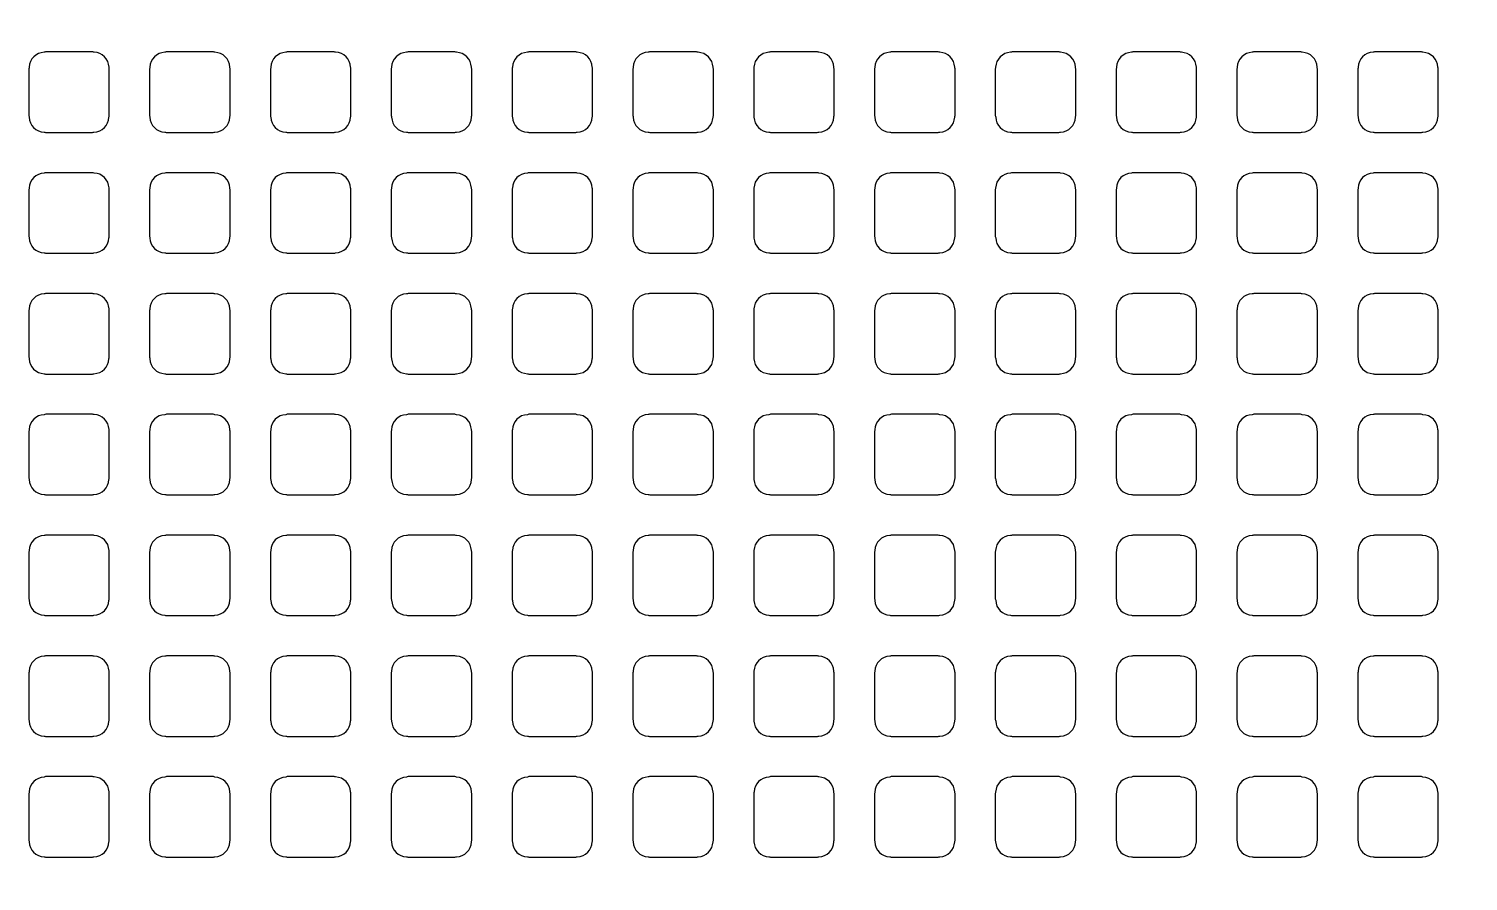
# Model space of a CAD drawing. Extents: x 0 to 248, y 0 to 175.
# Drawn here: x 88.997 to 90.812, y 139.729 to 140.804 of the extents above; entities that cross this region are included whole.
import ezdxf

# ---------------------------------------------------------------- set-up
doc = ezdxf.new("R2010")
doc.units = 0
doc.layers.add('gbr-dxf', color=7, linetype='Continuous')

msp = doc.modelspace()

# ---------------------------------------------------------------- linework, layer by layer
at = {"layer": 'gbr-dxf', "linetype": 'Continuous'}
for points in [[(89.1595, 143.3421), (90.7355, 141.766, -0.008796), (90.7372, 141.7644, -0.121203), (92.2687, 139.2299, -0.018451), (92.2702, 139.2246, -0.064075), (92.4499, 137.8593, -0.053804), (92.4513, 137.843), (92.4513, 132.3047, -0.007914)], [(92.2989, 132.3067), (92.2989, 137.8311, -0.053095), (92.2976, 137.8471, 0.064692), (92.1226, 139.1867, 0.121202), (90.6277, 141.6583, -0.008636), (90.6261, 141.6599), (89.0545, 143.2315, -0.013659)], [(90.0561, 142.05), (90.5258, 141.5804), (90.526, 141.5801), (90.5378, 141.5683, -0.015153), (90.5388, 141.5673, -0.049411), (91.278, 140.6646, -0.015167), (91.2787, 140.6634, -0.044505), (91.7812, 139.7398, -0.034066), (91.7827, 139.7368, -0.026409), (92.0002, 139.1512, -0.024232), (92.0008, 139.149, -0.038163), (92.1418, 138.3821, -0.027081), (92.1421, 138.3795, -0.011465), (92.1613, 138.1459, -0.02516), (92.1615, 138.1435, -0.014496), (92.1703, 137.8472, -0.020601), (92.1704, 137.8453), (92.1704, 137.8452, -0.012792), (92.1703, 137.8441, 0.025204), (92.1715, 137.8238, -0.038327), (92.1716, 137.82), (92.1716, 137.7219)]]:
    msp.add_lwpolyline(points, format="xyb", dxfattribs=at)
for points in [[(88.9966, 140.6944, -0.095462), (88.997, 140.6926, 0.393729), (89.0159, 140.6737, -0.09841), (89.0178, 140.6733), (89.077, 140.6733, -0.095462), (89.0788, 140.6737, 0.393729), (89.0977, 140.6925, -0.101678), (89.0982, 140.6945), (89.0982, 140.7538, -0.092621), (89.0978, 140.7556, 0.393729), (89.0789, 140.7745, -0.088868), (89.0772, 140.7748), (89.0177, 140.7748, -0.092621), (89.0159, 140.7744, 0.393729), (88.9971, 140.7556, -0.09841), (88.9966, 140.7537)], [(89.149, 140.6944, -0.095462), (89.1494, 140.6925, 0.393729), (89.1683, 140.6737, -0.095482), (89.1701, 140.6733), (89.2293, 140.6733, -0.104567), (89.2313, 140.6737, 0.393729), (89.2502, 140.6926, -0.088868), (89.2506, 140.6943), (89.2506, 140.7538, -0.092621), (89.2502, 140.7556, 0.393729), (89.2313, 140.7744, -0.092282), (89.2295, 140.7748), (89.1701, 140.7748, -0.095462), (89.1683, 140.7744, 0.393729), (89.1494, 140.7555, -0.09841), (89.149, 140.7536)], [(89.3014, 140.6945, -0.101214), (89.3018, 140.6926, 0.393729), (89.3207, 140.6737, -0.09841), (89.3226, 140.6733), (89.3818, 140.6733, -0.095462), (89.3836, 140.6737, 0.393729), (89.4025, 140.6925, -0.107228), (89.403, 140.6946), (89.403, 140.7537, -0.098843), (89.4026, 140.7556, 0.393729), (89.3837, 140.7745, -0.088868), (89.382, 140.7748), (89.3225, 140.7748, -0.092621), (89.3207, 140.7744, 0.393729), (89.3019, 140.7556, -0.104195), (89.3014, 140.7536)], [(89.4538, 140.6945, -0.098843), (89.4543, 140.6926, 0.393729), (89.4731, 140.6737, -0.104195), (89.4752, 140.6733), (89.5341, 140.6733, -0.101214), (89.5361, 140.6737, 0.393729), (89.555, 140.6926, -0.09841), (89.5554, 140.6945), (89.5554, 140.7536, -0.101214), (89.5549, 140.7555, 0.393729), (89.5361, 140.7744, -0.095482), (89.5342, 140.7748), (89.475, 140.7748, -0.098843), (89.4731, 140.7744, 0.393729), (89.4542, 140.7555, -0.088868), (89.4538, 140.7538)], [(89.6062, 140.6943, -0.092621), (89.6066, 140.6925, 0.393729), (89.6255, 140.6737, -0.095482), (89.6273, 140.6733), (89.6865, 140.6733, -0.104567), (89.6885, 140.6737, 0.393729), (89.7074, 140.6926, -0.092282), (89.7078, 140.6944), (89.7078, 140.7537, -0.095462), (89.7074, 140.7556, 0.393729), (89.6885, 140.7744, -0.092282), (89.6867, 140.7748), (89.6273, 140.7748, -0.095462), (89.6255, 140.7744, 0.393729), (89.6066, 140.7555, -0.095482), (89.6062, 140.7537)], [(89.7586, 140.6945, -0.101214), (89.7591, 140.6926, 0.393729), (89.7779, 140.6737, -0.101678), (89.7799, 140.6733), (89.839, 140.6733, -0.098843), (89.8409, 140.6737, 0.393729), (89.8597, 140.6926, -0.095482), (89.8602, 140.6944), (89.8602, 140.7536, -0.098843), (89.8597, 140.7555, 0.393729), (89.8408, 140.7744, -0.09841), (89.8389, 140.7748), (89.7797, 140.7748, -0.089302), (89.7779, 140.7745, 0.393729), (89.7591, 140.7556, -0.104195), (89.7586, 140.7536)], [(89.911, 140.6944, -0.098843), (89.9114, 140.6925, 0.393729), (89.9303, 140.6737, -0.095482), (89.9321, 140.6733), (89.9913, 140.6733, -0.104567), (89.9933, 140.6737, 0.393729), (90.0122, 140.6926, -0.09841), (90.0126, 140.6945), (90.0126, 140.7536, -0.101214), (90.0122, 140.7556, 0.393729), (89.9933, 140.7744, -0.092282), (89.9915, 140.7748), (89.9321, 140.7748, -0.095462), (89.9303, 140.7744, 0.393729), (89.9114, 140.7555, -0.101678), (89.911, 140.7536)], [(90.0634, 140.6943, -0.089302), (90.0638, 140.6925, 0.393729), (90.0827, 140.6737, -0.095482), (90.0845, 140.6733), (90.1437, 140.6733, -0.104567), (90.1457, 140.6737, 0.393729), (90.1646, 140.6926, -0.095482), (90.165, 140.6945), (90.165, 140.7537, -0.098843), (90.1646, 140.7556, 0.393729), (90.1457, 140.7744, -0.092282), (90.1439, 140.7748), (90.0845, 140.7748, -0.095462), (90.0827, 140.7744, 0.393729), (90.0638, 140.7555, -0.092282), (90.0634, 140.7538)], [(90.2158, 140.6946, -0.101214), (90.2163, 140.6926, 0.393729), (90.2351, 140.6737, -0.104195), (90.2372, 140.6733), (90.2961, 140.6733, -0.101214), (90.2981, 140.6737, 0.393729), (90.317, 140.6926, -0.095482), (90.3174, 140.6944), (90.3174, 140.7536, -0.098843), (90.3169, 140.7555, 0.393729), (90.2981, 140.7744, -0.095482), (90.2962, 140.7748), (90.237, 140.7748, -0.098843), (90.2351, 140.7744, 0.393729), (90.2162, 140.7555, -0.092282), (90.2158, 140.7537)], [(90.3682, 140.6944, -0.095462), (90.3686, 140.6925, 0.393729), (90.3875, 140.6737, -0.095482), (90.3893, 140.6733), (90.4485, 140.6733, -0.104567), (90.4505, 140.6737, 0.393729), (90.4694, 140.6926, -0.088868), (90.4698, 140.6943), (90.4698, 140.7538, -0.092621), (90.4694, 140.7556, 0.393729), (90.4505, 140.7744, -0.092282), (90.4487, 140.7748), (90.3893, 140.7748, -0.095462), (90.3875, 140.7744, 0.393729), (90.3686, 140.7555, -0.09841), (90.3682, 140.7536)], [(90.5206, 140.6944, -0.098843), (90.521, 140.6925, 0.393729), (90.5399, 140.6737, -0.095482), (90.5417, 140.6733), (90.6009, 140.6733, -0.104567), (90.6029, 140.6737, 0.393729), (90.6218, 140.6926, -0.09841), (90.6222, 140.6945), (90.6222, 140.7536, -0.101214), (90.6218, 140.7556, 0.393729), (90.6029, 140.7744, -0.092282), (90.6011, 140.7748), (90.5417, 140.7748, -0.095462), (90.5399, 140.7744, 0.393729), (90.521, 140.7555, -0.101678), (90.5206, 140.7536)], [(90.673, 140.6944, -0.095462), (90.6735, 140.6926, 0.393729), (90.6923, 140.6737, -0.101678), (90.6943, 140.6733), (90.7534, 140.6733, -0.098843), (90.7553, 140.6737, 0.393729), (90.7741, 140.6926, -0.101678), (90.7746, 140.6945), (90.7746, 140.7535, -0.104567), (90.7741, 140.7555, 0.393729), (90.7552, 140.7744, -0.09841), (90.7533, 140.7748), (90.6941, 140.7748, -0.089302), (90.6923, 140.7745, 0.393729), (90.6735, 140.7556, -0.09841), (90.673, 140.7537)], [(88.9966, 140.542, -0.095462), (88.997, 140.5402, 0.393729), (89.0159, 140.5213, -0.095482), (89.0177, 140.5209), (89.0771, 140.5209, -0.092621), (89.0788, 140.5213, 0.393729), (89.0977, 140.5401, -0.101678), (89.0982, 140.5421), (89.0982, 140.6014, -0.092621), (89.0978, 140.6032, 0.393729), (89.0789, 140.6221, -0.092282), (89.0771, 140.6225), (89.0178, 140.6225, -0.095462), (89.0159, 140.622, 0.393729), (88.9971, 140.6032, -0.09841), (88.9966, 140.6013)], [(89.149, 140.542, -0.095462), (89.1494, 140.5401, 0.393729), (89.1683, 140.5213, -0.092282), (89.1701, 140.5209), (89.2294, 140.5209, -0.101214), (89.2313, 140.5213, 0.393729), (89.2502, 140.5402, -0.088868), (89.2506, 140.5419), (89.2506, 140.6014, -0.092621), (89.2502, 140.6032, 0.393729), (89.2313, 140.622, -0.095482), (89.2294, 140.6225), (89.1702, 140.6225, -0.098843), (89.1683, 140.622, 0.393729), (89.1494, 140.6031, -0.09841), (89.149, 140.6012)], [(89.3014, 140.5421, -0.101214), (89.3018, 140.5402, 0.393729), (89.3207, 140.5213, -0.095482), (89.3225, 140.5209), (89.3819, 140.5209, -0.092621), (89.3836, 140.5213, 0.393729), (89.4025, 140.5401, -0.107228), (89.403, 140.5422), (89.403, 140.6013, -0.098843), (89.4026, 140.6032, 0.393729), (89.3837, 140.6221, -0.092282), (89.3819, 140.6225), (89.3226, 140.6225, -0.095462), (89.3207, 140.622, 0.393729), (89.3019, 140.6032, -0.104195), (89.3014, 140.6012)], [(89.4538, 140.5421, -0.098843), (89.4543, 140.5402, 0.393729), (89.4731, 140.5213, -0.101678), (89.4751, 140.5209), (89.5342, 140.5209, -0.098843), (89.5361, 140.5213, 0.393729), (89.555, 140.5402, -0.09841), (89.5554, 140.5421), (89.5554, 140.6012, -0.101214), (89.5549, 140.6031, 0.393729), (89.5361, 140.622, -0.09841), (89.5342, 140.6225), (89.475, 140.6225, -0.101214), (89.4731, 140.622, 0.393729), (89.4542, 140.6031, -0.088868), (89.4538, 140.6014)], [(89.6062, 140.5419, -0.092621), (89.6066, 140.5401, 0.393729), (89.6255, 140.5213, -0.092282), (89.6273, 140.5209), (89.6866, 140.5209, -0.101214), (89.6885, 140.5213, 0.393729), (89.7074, 140.5402, -0.092282), (89.7078, 140.542), (89.7078, 140.6013, -0.095462), (89.7074, 140.6032, 0.393729), (89.6885, 140.622, -0.095482), (89.6866, 140.6225), (89.6274, 140.6225, -0.098843), (89.6255, 140.622, 0.393729), (89.6066, 140.6031, -0.095482), (89.6062, 140.6013)], [(89.7586, 140.5421, -0.101214), (89.7591, 140.5402, 0.393729), (89.7779, 140.5213, -0.09841), (89.7798, 140.5209), (89.839, 140.5209, -0.095462), (89.8409, 140.5213, 0.393729), (89.8597, 140.5402, -0.095482), (89.8602, 140.542), (89.8602, 140.6012, -0.098843), (89.8597, 140.6031, 0.393729), (89.8408, 140.622, -0.101678), (89.8389, 140.6225), (89.7797, 140.6225, -0.092621), (89.7779, 140.6221, 0.393729), (89.7591, 140.6032, -0.104195), (89.7586, 140.6012)], [(89.911, 140.542, -0.098843), (89.9114, 140.5401, 0.393729), (89.9303, 140.5213, -0.092282), (89.9321, 140.5209), (89.9914, 140.5209, -0.101214), (89.9933, 140.5213, 0.393729), (90.0122, 140.5402, -0.09841), (90.0126, 140.5421), (90.0126, 140.6012, -0.101214), (90.0122, 140.6032, 0.393729), (89.9933, 140.622, -0.095482), (89.9914, 140.6225), (89.9322, 140.6225, -0.098843), (89.9303, 140.622, 0.393729), (89.9114, 140.6031, -0.101678), (89.911, 140.6012)], [(90.0634, 140.5419, -0.089302), (90.0638, 140.5401, 0.393729), (90.0827, 140.5213, -0.092282), (90.0845, 140.5209), (90.1438, 140.5209, -0.101214), (90.1457, 140.5213, 0.393729), (90.1646, 140.5402, -0.095482), (90.165, 140.5421), (90.165, 140.6013, -0.098843), (90.1646, 140.6032, 0.393729), (90.1457, 140.622, -0.095482), (90.1438, 140.6225), (90.0846, 140.6225, -0.098843), (90.0827, 140.622, 0.393729), (90.0638, 140.6031, -0.092282), (90.0634, 140.6014)], [(90.2158, 140.5422, -0.101214), (90.2163, 140.5402, 0.393729), (90.2351, 140.5213, -0.101678), (90.2371, 140.5209), (90.2962, 140.5209, -0.098843), (90.2981, 140.5213, 0.393729), (90.317, 140.5402, -0.095482), (90.3174, 140.542), (90.3174, 140.6012, -0.098843), (90.3169, 140.6031, 0.393729), (90.2981, 140.622, -0.09841), (90.2962, 140.6225), (90.237, 140.6225, -0.101214), (90.2351, 140.622, 0.393729), (90.2162, 140.6031, -0.092282), (90.2158, 140.6013)], [(90.3682, 140.542, -0.095462), (90.3686, 140.5401, 0.393729), (90.3875, 140.5213, -0.092282), (90.3893, 140.5209), (90.4486, 140.5209, -0.101214), (90.4505, 140.5213, 0.393729), (90.4694, 140.5402, -0.088868), (90.4698, 140.5419), (90.4698, 140.6014, -0.092621), (90.4694, 140.6032, 0.393729), (90.4505, 140.622, -0.095482), (90.4486, 140.6225), (90.3894, 140.6225, -0.098843), (90.3875, 140.622, 0.393729), (90.3686, 140.6031, -0.09841), (90.3682, 140.6012)], [(90.5206, 140.542, -0.098843), (90.521, 140.5401, 0.393729), (90.5399, 140.5213, -0.092282), (90.5417, 140.5209), (90.601, 140.5209, -0.101214), (90.6029, 140.5213, 0.393729), (90.6218, 140.5402, -0.09841), (90.6222, 140.5421), (90.6222, 140.6012, -0.101214), (90.6218, 140.6032, 0.393729), (90.6029, 140.622, -0.095482), (90.601, 140.6225), (90.5418, 140.6225, -0.098843), (90.5399, 140.622, 0.393729), (90.521, 140.6031, -0.101678), (90.5206, 140.6012)], [(90.673, 140.542, -0.095462), (90.6735, 140.5402, 0.393729), (90.6923, 140.5213, -0.09841), (90.6942, 140.5209), (90.7534, 140.5209, -0.095462), (90.7553, 140.5213, 0.393729), (90.7741, 140.5402, -0.101678), (90.7746, 140.5421), (90.7746, 140.6011, -0.104567), (90.7741, 140.6031, 0.393729), (90.7552, 140.622, -0.101678), (90.7533, 140.6225), (90.6941, 140.6225, -0.092621), (90.6923, 140.6221, 0.393729), (90.6735, 140.6032, -0.09841), (90.673, 140.6013)], [(88.9966, 140.3896, -0.095462), (88.997, 140.3878, 0.393729), (89.0159, 140.3689, -0.092282), (89.0177, 140.3685), (89.0771, 140.3685, -0.089302), (89.0788, 140.3689, 0.393729), (89.0977, 140.3877, -0.101678), (89.0982, 140.3897), (89.0982, 140.449, -0.092621), (89.0978, 140.4508, 0.393729), (89.0789, 140.4697, -0.095482), (89.0771, 140.4701), (89.0178, 140.4701, -0.098843), (89.0159, 140.4696, 0.393729), (88.9971, 140.4508, -0.09841), (88.9966, 140.4489)], [(89.149, 140.3896, -0.095462), (89.1494, 140.3877, 0.393729), (89.1683, 140.3689, -0.088868), (89.17, 140.3685), (89.2294, 140.3685, -0.098843), (89.2313, 140.3689, 0.393729), (89.2502, 140.3878, -0.088868), (89.2506, 140.3895), (89.2506, 140.449, -0.092621), (89.2502, 140.4508, 0.393729), (89.2313, 140.4696, -0.09841), (89.2294, 140.4701), (89.1702, 140.4701, -0.101214), (89.1683, 140.4696, 0.393729), (89.1494, 140.4507, -0.09841), (89.149, 140.4488)], [(89.3014, 140.3897, -0.101214), (89.3018, 140.3878, 0.393729), (89.3207, 140.3689, -0.092282), (89.3225, 140.3685), (89.3819, 140.3685, -0.089302), (89.3836, 140.3689, 0.393729), (89.4025, 140.3877, -0.107228), (89.403, 140.3898), (89.403, 140.4489, -0.098843), (89.4026, 140.4508, 0.393729), (89.3837, 140.4697, -0.095482), (89.3819, 140.4701), (89.3226, 140.4701, -0.098843), (89.3207, 140.4696, 0.393729), (89.3019, 140.4508, -0.104195), (89.3014, 140.4488)], [(89.4538, 140.3897, -0.098843), (89.4543, 140.3878, 0.393729), (89.4731, 140.3689, -0.09841), (89.475, 140.3685), (89.5342, 140.3685, -0.095462), (89.5361, 140.3689, 0.393729), (89.555, 140.3878, -0.09841), (89.5554, 140.3897), (89.5554, 140.4488, -0.101214), (89.5549, 140.4507, 0.393729), (89.5361, 140.4696, -0.101678), (89.5341, 140.4701), (89.4751, 140.4701, -0.104567), (89.4731, 140.4696, 0.393729), (89.4542, 140.4507, -0.088868), (89.4538, 140.449)], [(89.6062, 140.3895, -0.092621), (89.6066, 140.3877, 0.393729), (89.6255, 140.3689, -0.088868), (89.6272, 140.3685), (89.6866, 140.3685, -0.098843), (89.6885, 140.3689, 0.393729), (89.7074, 140.3878, -0.092282), (89.7078, 140.3896), (89.7078, 140.4489, -0.095462), (89.7074, 140.4508, 0.393729), (89.6885, 140.4696, -0.09841), (89.6866, 140.4701), (89.6274, 140.4701, -0.101214), (89.6255, 140.4696, 0.393729), (89.6066, 140.4507, -0.095482), (89.6062, 140.4489)], [(89.7586, 140.3897, -0.101214), (89.7591, 140.3878, 0.393729), (89.7779, 140.3689, -0.095482), (89.7798, 140.3685), (89.8391, 140.3685, -0.092621), (89.8409, 140.3689, 0.393729), (89.8597, 140.3878, -0.095482), (89.8602, 140.3896), (89.8602, 140.4488, -0.098843), (89.8597, 140.4507, 0.393729), (89.8408, 140.4696, -0.104195), (89.8388, 140.4701), (89.7798, 140.4701, -0.095462), (89.7779, 140.4697, 0.393729), (89.7591, 140.4508, -0.104195), (89.7586, 140.4488)], [(89.911, 140.3896, -0.098843), (89.9114, 140.3877, 0.393729), (89.9303, 140.3689, -0.088868), (89.932, 140.3685), (89.9914, 140.3685, -0.098843), (89.9933, 140.3689, 0.393729), (90.0122, 140.3878, -0.09841), (90.0126, 140.3897), (90.0126, 140.4488, -0.101214), (90.0122, 140.4508, 0.393729), (89.9933, 140.4696, -0.09841), (89.9914, 140.4701), (89.9322, 140.4701, -0.101214), (89.9303, 140.4696, 0.393729), (89.9114, 140.4507, -0.101678), (89.911, 140.4488)], [(90.0634, 140.3895, -0.089302), (90.0638, 140.3877, 0.393729), (90.0827, 140.3689, -0.088868), (90.0844, 140.3685), (90.1438, 140.3685, -0.098843), (90.1457, 140.3689, 0.393729), (90.1646, 140.3878, -0.095482), (90.165, 140.3897), (90.165, 140.4489, -0.098843), (90.1646, 140.4508, 0.393729), (90.1457, 140.4696, -0.09841), (90.1438, 140.4701), (90.0846, 140.4701, -0.101214), (90.0827, 140.4696, 0.393729), (90.0638, 140.4507, -0.092282), (90.0634, 140.449)], [(90.2158, 140.3898, -0.101214), (90.2163, 140.3878, 0.393729), (90.2351, 140.3689, -0.09841), (90.237, 140.3685), (90.2962, 140.3685, -0.095462), (90.2981, 140.3689, 0.393729), (90.317, 140.3878, -0.095482), (90.3174, 140.3896), (90.3174, 140.4488, -0.098843), (90.3169, 140.4507, 0.393729), (90.2981, 140.4696, -0.101678), (90.2961, 140.4701), (90.2371, 140.4701, -0.104567), (90.2351, 140.4696, 0.393729), (90.2162, 140.4507, -0.092282), (90.2158, 140.4489)], [(90.3682, 140.3896, -0.095462), (90.3686, 140.3877, 0.393729), (90.3875, 140.3689, -0.088868), (90.3892, 140.3685), (90.4486, 140.3685, -0.098843), (90.4505, 140.3689, 0.393729), (90.4694, 140.3878, -0.088868), (90.4698, 140.3895), (90.4698, 140.449, -0.092621), (90.4694, 140.4508, 0.393729), (90.4505, 140.4696, -0.09841), (90.4486, 140.4701), (90.3894, 140.4701, -0.101214), (90.3875, 140.4696, 0.393729), (90.3686, 140.4507, -0.09841), (90.3682, 140.4488)], [(90.5206, 140.3896, -0.098843), (90.521, 140.3877, 0.393729), (90.5399, 140.3689, -0.088868), (90.5416, 140.3685), (90.601, 140.3685, -0.098843), (90.6029, 140.3689, 0.393729), (90.6218, 140.3878, -0.09841), (90.6222, 140.3897), (90.6222, 140.4488, -0.101214), (90.6218, 140.4508, 0.393729), (90.6029, 140.4696, -0.09841), (90.601, 140.4701), (90.5418, 140.4701, -0.101214), (90.5399, 140.4696, 0.393729), (90.521, 140.4507, -0.101678), (90.5206, 140.4488)], [(90.673, 140.3896, -0.095462), (90.6735, 140.3878, 0.393729), (90.6923, 140.3689, -0.095482), (90.6942, 140.3685), (90.7535, 140.3685, -0.092621), (90.7553, 140.3689, 0.393729), (90.7741, 140.3878, -0.101678), (90.7746, 140.3897), (90.7746, 140.4487, -0.104567), (90.7741, 140.4507, 0.393729), (90.7552, 140.4696, -0.104195), (90.7532, 140.4701), (90.6942, 140.4701, -0.095462), (90.6923, 140.4697, 0.393729), (90.6735, 140.4508, -0.09841), (90.673, 140.4489)], [(88.9966, 140.2372, -0.095462), (88.997, 140.2354, 0.393729), (89.0159, 140.2165, -0.101678), (89.0178, 140.216), (89.0769, 140.216, -0.098843), (89.0788, 140.2165, 0.393729), (89.0977, 140.2353, -0.101678), (89.0982, 140.2373), (89.0982, 140.2966, -0.092621), (89.0978, 140.2984, 0.393729), (89.0789, 140.3173, -0.09841), (89.077, 140.3177), (89.0179, 140.3177, -0.101214), (89.0159, 140.3172, 0.393729), (88.9971, 140.2984, -0.09841), (88.9966, 140.2965)], [(89.149, 140.2372, -0.095462), (89.1494, 140.2353, 0.393729), (89.1683, 140.2165, -0.09841), (89.1702, 140.216), (89.2293, 140.216, -0.10699), (89.2313, 140.2165, 0.393729), (89.2502, 140.2354, -0.088868), (89.2506, 140.2371), (89.2506, 140.2966, -0.092621), (89.2502, 140.2984, 0.393729), (89.2313, 140.3172, -0.101678), (89.2293, 140.3177), (89.1703, 140.3177, -0.104567), (89.1683, 140.3172, 0.393729), (89.1494, 140.2983, -0.09841), (89.149, 140.2964)], [(89.3014, 140.2373, -0.101214), (89.3018, 140.2354, 0.393729), (89.3207, 140.2165, -0.101678), (89.3226, 140.216), (89.3817, 140.216, -0.098843), (89.3836, 140.2165, 0.393729), (89.4025, 140.2353, -0.107228), (89.403, 140.2374), (89.403, 140.2965, -0.098843), (89.4026, 140.2984, 0.393729), (89.3837, 140.3173, -0.09841), (89.3818, 140.3177), (89.3227, 140.3177, -0.101214), (89.3207, 140.3172, 0.393729), (89.3019, 140.2984, -0.104195), (89.3014, 140.2964)], [(89.4538, 140.2373, -0.098843), (89.4543, 140.2354, 0.393729), (89.4731, 140.2165, -0.107228), (89.4752, 140.216), (89.5341, 140.216, -0.104567), (89.5361, 140.2165, 0.393729), (89.555, 140.2354, -0.09841), (89.5554, 140.2373), (89.5554, 140.2964, -0.101214), (89.5549, 140.2983, 0.393729), (89.5361, 140.3172, -0.104195), (89.5341, 140.3177), (89.4751, 140.3177, -0.10699), (89.4731, 140.3172, 0.393729), (89.4542, 140.2983, -0.088868), (89.4538, 140.2966)], [(89.6062, 140.2371, -0.092621), (89.6066, 140.2353, 0.393729), (89.6255, 140.2165, -0.09841), (89.6274, 140.216), (89.6865, 140.216, -0.10699), (89.6885, 140.2165, 0.393729), (89.7074, 140.2354, -0.092282), (89.7078, 140.2372), (89.7078, 140.2965, -0.095462), (89.7074, 140.2984, 0.393729), (89.6885, 140.3172, -0.101678), (89.6865, 140.3177), (89.6275, 140.3177, -0.104567), (89.6255, 140.3172, 0.393729), (89.6066, 140.2983, -0.095482), (89.6062, 140.2965)], [(89.7586, 140.2373, -0.101214), (89.7591, 140.2354, 0.393729), (89.7779, 140.2165, -0.104195), (89.7799, 140.216), (89.8389, 140.216, -0.101214), (89.8409, 140.2165, 0.393729), (89.8597, 140.2354, -0.095482), (89.8602, 140.2372), (89.8602, 140.2964, -0.098843), (89.8597, 140.2983, 0.393729), (89.8408, 140.3172, -0.107228), (89.8388, 140.3177), (89.7798, 140.3177, -0.098843), (89.7779, 140.3173, 0.393729), (89.7591, 140.2984, -0.104195), (89.7586, 140.2964)], [(89.911, 140.2372, -0.098843), (89.9114, 140.2353, 0.393729), (89.9303, 140.2165, -0.09841), (89.9322, 140.216), (89.9913, 140.216, -0.10699), (89.9933, 140.2165, 0.393729), (90.0122, 140.2354, -0.09841), (90.0126, 140.2373), (90.0126, 140.2964, -0.101214), (90.0122, 140.2984, 0.393729), (89.9933, 140.3172, -0.101678), (89.9913, 140.3177), (89.9323, 140.3177, -0.104567), (89.9303, 140.3172, 0.393729), (89.9114, 140.2983, -0.101678), (89.911, 140.2964)], [(90.0634, 140.2371, -0.089302), (90.0638, 140.2353, 0.393729), (90.0827, 140.2165, -0.09841), (90.0846, 140.216), (90.1437, 140.216, -0.10699), (90.1457, 140.2165, 0.393729), (90.1646, 140.2354, -0.095482), (90.165, 140.2373), (90.165, 140.2965, -0.098843), (90.1646, 140.2984, 0.393729), (90.1457, 140.3172, -0.101678), (90.1437, 140.3177), (90.0847, 140.3177, -0.104567), (90.0827, 140.3172, 0.393729), (90.0638, 140.2983, -0.092282), (90.0634, 140.2966)], [(90.2158, 140.2374, -0.101214), (90.2163, 140.2354, 0.393729), (90.2351, 140.2165, -0.107228), (90.2372, 140.216), (90.2961, 140.216, -0.104567), (90.2981, 140.2165, 0.393729), (90.317, 140.2354, -0.095482), (90.3174, 140.2372), (90.3174, 140.2964, -0.098843), (90.3169, 140.2983, 0.393729), (90.2981, 140.3172, -0.104195), (90.2961, 140.3177), (90.2371, 140.3177, -0.10699), (90.2351, 140.3172, 0.393729), (90.2162, 140.2983, -0.092282), (90.2158, 140.2965)], [(90.3682, 140.2372, -0.095462), (90.3686, 140.2353, 0.393729), (90.3875, 140.2165, -0.09841), (90.3894, 140.216), (90.4485, 140.216, -0.10699), (90.4505, 140.2165, 0.393729), (90.4694, 140.2354, -0.088868), (90.4698, 140.2371), (90.4698, 140.2966, -0.092621), (90.4694, 140.2984, 0.393729), (90.4505, 140.3172, -0.101678), (90.4485, 140.3177), (90.3895, 140.3177, -0.104567), (90.3875, 140.3172, 0.393729), (90.3686, 140.2983, -0.09841), (90.3682, 140.2964)], [(90.5206, 140.2372, -0.098843), (90.521, 140.2353, 0.393729), (90.5399, 140.2165, -0.09841), (90.5418, 140.216), (90.6009, 140.216, -0.10699), (90.6029, 140.2165, 0.393729), (90.6218, 140.2354, -0.09841), (90.6222, 140.2373), (90.6222, 140.2964, -0.101214), (90.6218, 140.2984, 0.393729), (90.6029, 140.3172, -0.101678), (90.6009, 140.3177), (90.5419, 140.3177, -0.104567), (90.5399, 140.3172, 0.393729), (90.521, 140.2983, -0.101678), (90.5206, 140.2964)], [(90.673, 140.2372, -0.095462), (90.6735, 140.2354, 0.393729), (90.6923, 140.2165, -0.104195), (90.6943, 140.216), (90.7533, 140.216, -0.101214), (90.7553, 140.2165, 0.393729), (90.7741, 140.2354, -0.101678), (90.7746, 140.2373), (90.7746, 140.2963, -0.104567), (90.7741, 140.2983, 0.393729), (90.7552, 140.3172, -0.107228), (90.7532, 140.3177), (90.6942, 140.3177, -0.098843), (90.6923, 140.3173, 0.393729), (90.6735, 140.2984, -0.09841), (90.673, 140.2965)], [(88.9966, 140.0848, -0.095462), (88.997, 140.083, 0.393729), (89.0159, 140.0641, -0.09841), (89.0178, 140.0637), (89.077, 140.0637, -0.095462), (89.0788, 140.0641, 0.393729), (89.0977, 140.0829, -0.101678), (89.0982, 140.0849), (89.0982, 140.1442, -0.092621), (89.0978, 140.146, 0.393729), (89.0789, 140.1649, -0.088868), (89.0772, 140.1652), (89.0177, 140.1652, -0.092621), (89.0159, 140.1648, 0.393729), (88.9971, 140.146, -0.09841), (88.9966, 140.1441)], [(89.149, 140.0848, -0.095462), (89.1494, 140.0829, 0.393729), (89.1683, 140.0641, -0.095482), (89.1701, 140.0637), (89.2293, 140.0637, -0.104567), (89.2313, 140.0641, 0.393729), (89.2502, 140.083, -0.088868), (89.2506, 140.0847), (89.2506, 140.1442, -0.092621), (89.2502, 140.146, 0.393729), (89.2313, 140.1648, -0.092282), (89.2295, 140.1652), (89.1701, 140.1652, -0.095462), (89.1683, 140.1648, 0.393729), (89.1494, 140.1459, -0.09841), (89.149, 140.144)], [(89.3014, 140.0849, -0.101214), (89.3018, 140.083, 0.393729), (89.3207, 140.0641, -0.09841), (89.3226, 140.0637), (89.3818, 140.0637, -0.095462), (89.3836, 140.0641, 0.393729), (89.4025, 140.0829, -0.107228), (89.403, 140.085), (89.403, 140.1441, -0.098843), (89.4026, 140.146, 0.393729), (89.3837, 140.1649, -0.088868), (89.382, 140.1652), (89.3225, 140.1652, -0.092621), (89.3207, 140.1648, 0.393729), (89.3019, 140.146, -0.104195), (89.3014, 140.144)], [(89.4538, 140.0849, -0.098843), (89.4543, 140.083, 0.393729), (89.4731, 140.0641, -0.104195), (89.4752, 140.0637), (89.5341, 140.0637, -0.101214), (89.5361, 140.0641, 0.393729), (89.555, 140.083, -0.09841), (89.5554, 140.0849), (89.5554, 140.144, -0.101214), (89.5549, 140.1459, 0.393729), (89.5361, 140.1648, -0.095482), (89.5342, 140.1652), (89.475, 140.1652, -0.098843), (89.4731, 140.1648, 0.393729), (89.4542, 140.1459, -0.088868), (89.4538, 140.1442)], [(89.6062, 140.0847, -0.092621), (89.6066, 140.0829, 0.393729), (89.6255, 140.0641, -0.095482), (89.6273, 140.0637), (89.6865, 140.0637, -0.104567), (89.6885, 140.0641, 0.393729), (89.7074, 140.083, -0.092282), (89.7078, 140.0848), (89.7078, 140.1441, -0.095462), (89.7074, 140.146, 0.393729), (89.6885, 140.1648, -0.092282), (89.6867, 140.1652), (89.6273, 140.1652, -0.095462), (89.6255, 140.1648, 0.393729), (89.6066, 140.1459, -0.095482), (89.6062, 140.1441)], [(89.7586, 140.0849, -0.101214), (89.7591, 140.083, 0.393729), (89.7779, 140.0641, -0.101678), (89.7799, 140.0637), (89.839, 140.0637, -0.098843), (89.8409, 140.0641, 0.393729), (89.8597, 140.083, -0.095482), (89.8602, 140.0848), (89.8602, 140.144, -0.098843), (89.8597, 140.1459, 0.393729), (89.8408, 140.1648, -0.09841), (89.8389, 140.1652), (89.7797, 140.1652, -0.089302), (89.7779, 140.1649, 0.393729), (89.7591, 140.146, -0.104195), (89.7586, 140.144)], [(89.911, 140.0848, -0.098843), (89.9114, 140.0829, 0.393729), (89.9303, 140.0641, -0.095482), (89.9321, 140.0637), (89.9913, 140.0637, -0.104567), (89.9933, 140.0641, 0.393729), (90.0122, 140.083, -0.09841), (90.0126, 140.0849), (90.0126, 140.144, -0.101214), (90.0122, 140.146, 0.393729), (89.9933, 140.1648, -0.092282), (89.9915, 140.1652), (89.9321, 140.1652, -0.095462), (89.9303, 140.1648, 0.393729), (89.9114, 140.1459, -0.101678), (89.911, 140.144)], [(90.0634, 140.0847, -0.089302), (90.0638, 140.0829, 0.393729), (90.0827, 140.0641, -0.095482), (90.0845, 140.0637), (90.1437, 140.0637, -0.104567), (90.1457, 140.0641, 0.393729), (90.1646, 140.083, -0.095482), (90.165, 140.0849), (90.165, 140.1441, -0.098843), (90.1646, 140.146, 0.393729), (90.1457, 140.1648, -0.092282), (90.1439, 140.1652), (90.0845, 140.1652, -0.095462), (90.0827, 140.1648, 0.393729), (90.0638, 140.1459, -0.092282), (90.0634, 140.1442)], [(90.2158, 140.085, -0.101214), (90.2163, 140.083, 0.393729), (90.2351, 140.0641, -0.104195), (90.2372, 140.0637), (90.2961, 140.0637, -0.101214), (90.2981, 140.0641, 0.393729), (90.317, 140.083, -0.095482), (90.3174, 140.0848), (90.3174, 140.144, -0.098843), (90.3169, 140.1459, 0.393729), (90.2981, 140.1648, -0.095482), (90.2962, 140.1652), (90.237, 140.1652, -0.098843), (90.2351, 140.1648, 0.393729), (90.2162, 140.1459, -0.092282), (90.2158, 140.1441)], [(90.3682, 140.0848, -0.095462), (90.3686, 140.0829, 0.393729), (90.3875, 140.0641, -0.095482), (90.3893, 140.0637), (90.4485, 140.0637, -0.104567), (90.4505, 140.0641, 0.393729), (90.4694, 140.083, -0.088868), (90.4698, 140.0847), (90.4698, 140.1442, -0.092621), (90.4694, 140.146, 0.393729), (90.4505, 140.1648, -0.092282), (90.4487, 140.1652), (90.3893, 140.1652, -0.095462), (90.3875, 140.1648, 0.393729), (90.3686, 140.1459, -0.09841), (90.3682, 140.144)], [(90.5206, 140.0848, -0.098843), (90.521, 140.0829, 0.393729), (90.5399, 140.0641, -0.095482), (90.5417, 140.0637), (90.6009, 140.0637, -0.104567), (90.6029, 140.0641, 0.393729), (90.6218, 140.083, -0.09841), (90.6222, 140.0849), (90.6222, 140.144, -0.101214), (90.6218, 140.146, 0.393729), (90.6029, 140.1648, -0.092282), (90.6011, 140.1652), (90.5417, 140.1652, -0.095462), (90.5399, 140.1648, 0.393729), (90.521, 140.1459, -0.101678), (90.5206, 140.144)], [(90.673, 140.0848, -0.095462), (90.6735, 140.083, 0.393729), (90.6923, 140.0641, -0.101678), (90.6943, 140.0637), (90.7534, 140.0637, -0.098843), (90.7553, 140.0641, 0.393729), (90.7741, 140.083, -0.101678), (90.7746, 140.0849), (90.7746, 140.1439, -0.104567), (90.7741, 140.1459, 0.393729), (90.7552, 140.1648, -0.09841), (90.7533, 140.1652), (90.6941, 140.1652, -0.089302), (90.6923, 140.1649, 0.393729), (90.6735, 140.146, -0.09841), (90.673, 140.1441)], [(88.9966, 139.9324, -0.095462), (88.997, 139.9306, 0.393729), (89.0159, 139.9117, -0.095482), (89.0177, 139.9113), (89.0771, 139.9113, -0.092621), (89.0788, 139.9117, 0.393729), (89.0977, 139.9305, -0.101678), (89.0982, 139.9325), (89.0982, 139.9918, -0.092621), (89.0978, 139.9936, 0.393729), (89.0789, 140.0125, -0.092282), (89.0771, 140.0129), (89.0178, 140.0129, -0.095462), (89.0159, 140.0124, 0.393729), (88.9971, 139.9936, -0.09841), (88.9966, 139.9917)], [(89.149, 139.9324, -0.095462), (89.1494, 139.9305, 0.393729), (89.1683, 139.9117, -0.092282), (89.1701, 139.9113), (89.2294, 139.9113, -0.101214), (89.2313, 139.9117, 0.393729), (89.2502, 139.9306, -0.088868), (89.2506, 139.9323), (89.2506, 139.9918, -0.092621), (89.2502, 139.9936, 0.393729), (89.2313, 140.0124, -0.095482), (89.2294, 140.0129), (89.1702, 140.0129, -0.098843), (89.1683, 140.0124, 0.393729), (89.1494, 139.9935, -0.09841), (89.149, 139.9916)], [(89.3014, 139.9325, -0.101214), (89.3018, 139.9306, 0.393729), (89.3207, 139.9117, -0.095482), (89.3225, 139.9113), (89.3819, 139.9113, -0.092621), (89.3836, 139.9117, 0.393729), (89.4025, 139.9305, -0.107228), (89.403, 139.9326), (89.403, 139.9917, -0.098843), (89.4026, 139.9936, 0.393729), (89.3837, 140.0125, -0.092282), (89.3819, 140.0129), (89.3226, 140.0129, -0.095462), (89.3207, 140.0124, 0.393729), (89.3019, 139.9936, -0.104195), (89.3014, 139.9916)], [(89.4538, 139.9325, -0.098843), (89.4543, 139.9306, 0.393729), (89.4731, 139.9117, -0.101678), (89.4751, 139.9113), (89.5342, 139.9113, -0.098843), (89.5361, 139.9117, 0.393729), (89.555, 139.9306, -0.09841), (89.5554, 139.9325), (89.5554, 139.9916, -0.101214), (89.5549, 139.9935, 0.393729), (89.5361, 140.0124, -0.09841), (89.5342, 140.0129), (89.475, 140.0129, -0.101214), (89.4731, 140.0124, 0.393729), (89.4542, 139.9935, -0.088868), (89.4538, 139.9918)], [(89.6062, 139.9323, -0.092621), (89.6066, 139.9305, 0.393729), (89.6255, 139.9117, -0.092282), (89.6273, 139.9113), (89.6866, 139.9113, -0.101214), (89.6885, 139.9117, 0.393729), (89.7074, 139.9306, -0.092282), (89.7078, 139.9324), (89.7078, 139.9917, -0.095462), (89.7074, 139.9936, 0.393729), (89.6885, 140.0124, -0.095482), (89.6866, 140.0129), (89.6274, 140.0129, -0.098843), (89.6255, 140.0124, 0.393729), (89.6066, 139.9935, -0.095482), (89.6062, 139.9917)], [(89.7586, 139.9325, -0.101214), (89.7591, 139.9306, 0.393729), (89.7779, 139.9117, -0.09841), (89.7798, 139.9113), (89.839, 139.9113, -0.095462), (89.8409, 139.9117, 0.393729), (89.8597, 139.9306, -0.095482), (89.8602, 139.9324), (89.8602, 139.9916, -0.098843), (89.8597, 139.9935, 0.393729), (89.8408, 140.0124, -0.101678), (89.8389, 140.0129), (89.7797, 140.0129, -0.092621), (89.7779, 140.0125, 0.393729), (89.7591, 139.9936, -0.104195), (89.7586, 139.9916)], [(89.911, 139.9324, -0.098843), (89.9114, 139.9305, 0.393729), (89.9303, 139.9117, -0.092282), (89.9321, 139.9113), (89.9914, 139.9113, -0.101214), (89.9933, 139.9117, 0.393729), (90.0122, 139.9306, -0.09841), (90.0126, 139.9325), (90.0126, 139.9916, -0.101214), (90.0122, 139.9936, 0.393729), (89.9933, 140.0124, -0.095482), (89.9914, 140.0129), (89.9322, 140.0129, -0.098843), (89.9303, 140.0124, 0.393729), (89.9114, 139.9935, -0.101678), (89.911, 139.9916)], [(90.0634, 139.9323, -0.089302), (90.0638, 139.9305, 0.393729), (90.0827, 139.9117, -0.092282), (90.0845, 139.9113), (90.1438, 139.9113, -0.101214), (90.1457, 139.9117, 0.393729), (90.1646, 139.9306, -0.095482), (90.165, 139.9325), (90.165, 139.9917, -0.098843), (90.1646, 139.9936, 0.393729), (90.1457, 140.0124, -0.095482), (90.1438, 140.0129), (90.0846, 140.0129, -0.098843), (90.0827, 140.0124, 0.393729), (90.0638, 139.9935, -0.092282), (90.0634, 139.9918)], [(90.2158, 139.9326, -0.101214), (90.2163, 139.9306, 0.393729), (90.2351, 139.9117, -0.101678), (90.2371, 139.9113), (90.2962, 139.9113, -0.098843), (90.2981, 139.9117, 0.393729), (90.317, 139.9306, -0.095482), (90.3174, 139.9324), (90.3174, 139.9916, -0.098843), (90.3169, 139.9935, 0.393729), (90.2981, 140.0124, -0.09841), (90.2962, 140.0129), (90.237, 140.0129, -0.101214), (90.2351, 140.0124, 0.393729), (90.2162, 139.9935, -0.092282), (90.2158, 139.9917)], [(90.3682, 139.9324, -0.095462), (90.3686, 139.9305, 0.393729), (90.3875, 139.9117, -0.092282), (90.3893, 139.9113), (90.4486, 139.9113, -0.101214), (90.4505, 139.9117, 0.393729), (90.4694, 139.9306, -0.088868), (90.4698, 139.9323), (90.4698, 139.9918, -0.092621), (90.4694, 139.9936, 0.393729), (90.4505, 140.0124, -0.095482), (90.4486, 140.0129), (90.3894, 140.0129, -0.098843), (90.3875, 140.0124, 0.393729), (90.3686, 139.9935, -0.09841), (90.3682, 139.9916)], [(90.5206, 139.9324, -0.098843), (90.521, 139.9305, 0.393729), (90.5399, 139.9117, -0.092282), (90.5417, 139.9113), (90.601, 139.9113, -0.101214), (90.6029, 139.9117, 0.393729), (90.6218, 139.9306, -0.09841), (90.6222, 139.9325), (90.6222, 139.9916, -0.101214), (90.6218, 139.9936, 0.393729), (90.6029, 140.0124, -0.095482), (90.601, 140.0129), (90.5418, 140.0129, -0.098843), (90.5399, 140.0124, 0.393729), (90.521, 139.9935, -0.101678), (90.5206, 139.9916)], [(90.673, 139.9324, -0.095462), (90.6735, 139.9306, 0.393729), (90.6923, 139.9117, -0.09841), (90.6942, 139.9113), (90.7534, 139.9113, -0.095462), (90.7553, 139.9117, 0.393729), (90.7741, 139.9306, -0.101678), (90.7746, 139.9325), (90.7746, 139.9915, -0.104567), (90.7741, 139.9935, 0.393729), (90.7552, 140.0124, -0.101678), (90.7533, 140.0129), (90.6941, 140.0129, -0.092621), (90.6923, 140.0125, 0.393729), (90.6735, 139.9936, -0.09841), (90.673, 139.9917)], [(88.9966, 139.78, -0.095462), (88.997, 139.7782, 0.393729), (89.0159, 139.7593, -0.092282), (89.0177, 139.7589), (89.0771, 139.7589, -0.089302), (89.0788, 139.7593, 0.393729), (89.0977, 139.7781, -0.101678), (89.0982, 139.7801), (89.0982, 139.8394, -0.092621), (89.0978, 139.8412, 0.393729), (89.0789, 139.8601, -0.095482), (89.0771, 139.8605), (89.0178, 139.8605, -0.098843), (89.0159, 139.86, 0.393729), (88.9971, 139.8412, -0.09841), (88.9966, 139.8393)], [(89.149, 139.78, -0.095462), (89.1494, 139.7781, 0.393729), (89.1683, 139.7593, -0.088868), (89.17, 139.7589), (89.2294, 139.7589, -0.098843), (89.2313, 139.7593, 0.393729), (89.2502, 139.7782, -0.088868), (89.2506, 139.7799), (89.2506, 139.8394, -0.092621), (89.2502, 139.8412, 0.393729), (89.2313, 139.86, -0.09841), (89.2294, 139.8605), (89.1702, 139.8605, -0.101214), (89.1683, 139.86, 0.393729), (89.1494, 139.8411, -0.09841), (89.149, 139.8392)], [(89.3014, 139.7801, -0.101214), (89.3018, 139.7782, 0.393729), (89.3207, 139.7593, -0.092282), (89.3225, 139.7589), (89.3819, 139.7589, -0.089302), (89.3836, 139.7593, 0.393729), (89.4025, 139.7781, -0.107228), (89.403, 139.7802), (89.403, 139.8393, -0.098843), (89.4026, 139.8412, 0.393729), (89.3837, 139.8601, -0.095482), (89.3819, 139.8605), (89.3226, 139.8605, -0.098843), (89.3207, 139.86, 0.393729), (89.3019, 139.8412, -0.104195), (89.3014, 139.8392)], [(89.4538, 139.7799, -0.089302), (89.4542, 139.7781, 0.393729), (89.4731, 139.7593, -0.088868), (89.4748, 139.7589), (89.5342, 139.7589, -0.098843), (89.5361, 139.7593, 0.393729), (89.555, 139.7782, -0.095482), (89.5554, 139.7801), (89.5554, 139.8393, -0.098843), (89.555, 139.8412, 0.393729), (89.5361, 139.86, -0.09841), (89.5342, 139.8605), (89.475, 139.8605, -0.101214), (89.4731, 139.86, 0.393729), (89.4542, 139.8411, -0.092282), (89.4538, 139.8394)], [(89.6062, 139.7799, -0.092621), (89.6066, 139.7781, 0.393729), (89.6255, 139.7593, -0.088868), (89.6272, 139.7589), (89.6866, 139.7589, -0.098843), (89.6885, 139.7593, 0.393729), (89.7074, 139.7782, -0.092282), (89.7078, 139.78), (89.7078, 139.8393, -0.095462), (89.7074, 139.8412, 0.393729), (89.6885, 139.86, -0.09841), (89.6866, 139.8605), (89.6274, 139.8605, -0.101214), (89.6255, 139.86, 0.393729), (89.6066, 139.8411, -0.095482), (89.6062, 139.8393)], [(89.7586, 139.7801, -0.101214), (89.7591, 139.7782, 0.393729), (89.7779, 139.7593, -0.095482), (89.7798, 139.7589), (89.8391, 139.7589, -0.092621), (89.8409, 139.7593, 0.393729), (89.8597, 139.7782, -0.095482), (89.8602, 139.78), (89.8602, 139.8392, -0.098843), (89.8597, 139.8411, 0.393729), (89.8408, 139.86, -0.104195), (89.8388, 139.8605), (89.7798, 139.8605, -0.095462), (89.7779, 139.8601, 0.393729), (89.7591, 139.8412, -0.104195), (89.7586, 139.8392)], [(89.911, 139.7801, -0.101214), (89.9114, 139.7782, 0.393729), (89.9303, 139.7593, -0.092282), (89.9321, 139.7589), (89.9915, 139.7589, -0.089302), (89.9932, 139.7593, 0.393729), (90.0121, 139.7781, -0.107228), (90.0126, 139.7802), (90.0126, 139.8393, -0.098843), (90.0122, 139.8412, 0.393729), (89.9933, 139.8601, -0.095482), (89.9915, 139.8605), (89.9322, 139.8605, -0.098843), (89.9303, 139.86, 0.393729), (89.9115, 139.8412, -0.104195), (89.911, 139.8392)], [(90.0634, 139.7799, -0.089302), (90.0638, 139.7781, 0.393729), (90.0827, 139.7593, -0.088868), (90.0844, 139.7589), (90.1438, 139.7589, -0.098843), (90.1457, 139.7593, 0.393729), (90.1646, 139.7782, -0.095482), (90.165, 139.7801), (90.165, 139.8393, -0.098843), (90.1646, 139.8412, 0.393729), (90.1457, 139.86, -0.09841), (90.1438, 139.8605), (90.0846, 139.8605, -0.101214), (90.0827, 139.86, 0.393729), (90.0638, 139.8411, -0.092282), (90.0634, 139.8394)], [(90.2158, 139.7799, -0.092621), (90.2162, 139.7781, 0.393729), (90.2351, 139.7593, -0.088868), (90.2368, 139.7589), (90.2962, 139.7589, -0.098843), (90.2981, 139.7593, 0.393729), (90.317, 139.7782, -0.092282), (90.3174, 139.78), (90.3174, 139.8393, -0.095462), (90.317, 139.8412, 0.393729), (90.2981, 139.86, -0.09841), (90.2962, 139.8605), (90.237, 139.8605, -0.101214), (90.2351, 139.86, 0.393729), (90.2162, 139.8411, -0.095482), (90.2158, 139.8393)], [(90.3682, 139.78, -0.095462), (90.3686, 139.7781, 0.393729), (90.3875, 139.7593, -0.088868), (90.3892, 139.7589), (90.4486, 139.7589, -0.098843), (90.4505, 139.7593, 0.393729), (90.4694, 139.7782, -0.088868), (90.4698, 139.7799), (90.4698, 139.8394, -0.092621), (90.4694, 139.8412, 0.393729), (90.4505, 139.86, -0.09841), (90.4486, 139.8605), (90.3894, 139.8605, -0.101214), (90.3875, 139.86, 0.393729), (90.3686, 139.8411, -0.09841), (90.3682, 139.8392)], [(90.5206, 139.78, -0.098843), (90.521, 139.7781, 0.393729), (90.5399, 139.7593, -0.088868), (90.5416, 139.7589), (90.601, 139.7589, -0.098843), (90.6029, 139.7593, 0.393729), (90.6218, 139.7782, -0.09841), (90.6222, 139.7801), (90.6222, 139.8392, -0.101214), (90.6218, 139.8412, 0.393729), (90.6029, 139.86, -0.09841), (90.601, 139.8605), (90.5418, 139.8605, -0.101214), (90.5399, 139.86, 0.393729), (90.521, 139.8411, -0.101678), (90.5206, 139.8392)], [(90.673, 139.7801, -0.098843), (90.6735, 139.7782, 0.393729), (90.6923, 139.7593, -0.09841), (90.6942, 139.7589), (90.7534, 139.7589, -0.095462), (90.7553, 139.7593, 0.393729), (90.7742, 139.7782, -0.09841), (90.7746, 139.7801), (90.7746, 139.8392, -0.101214), (90.7741, 139.8411, 0.393729), (90.7553, 139.86, -0.101678), (90.7533, 139.8605), (90.6943, 139.8605, -0.104567), (90.6923, 139.86, 0.393729), (90.6734, 139.8411, -0.088868), (90.673, 139.8394)]]:
    msp.add_lwpolyline(points, format="xyb", close=True, dxfattribs=at)

doc.saveas('drawing.dxf')
